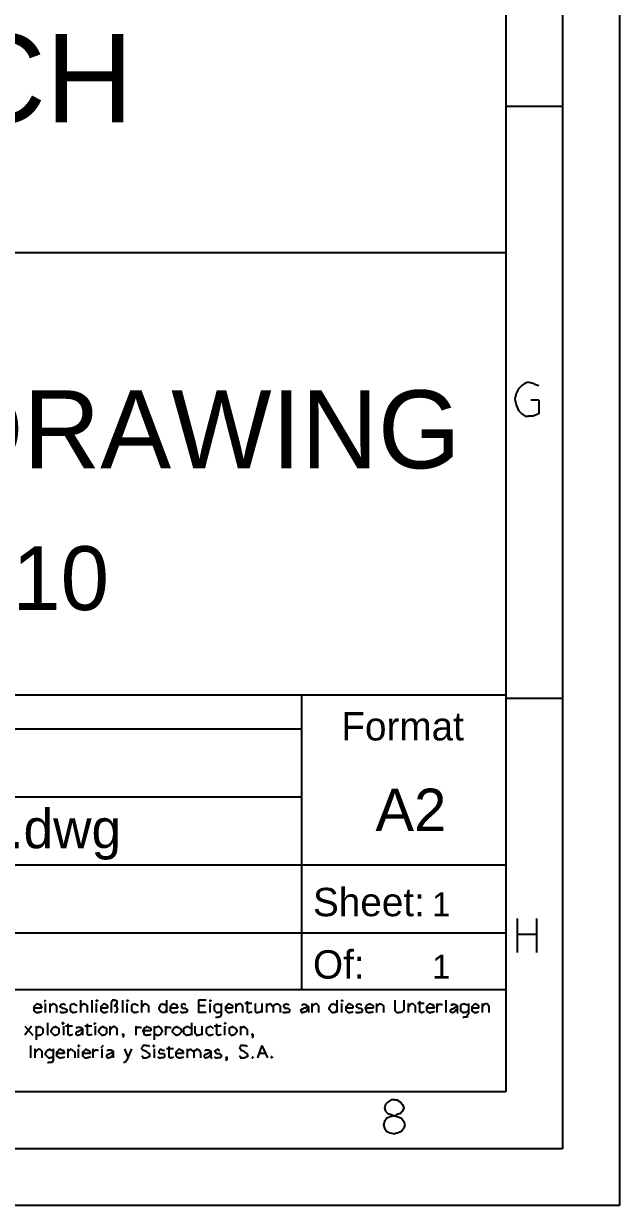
# Model space of a CAD drawing. Extents: x 0 to 594, y 0 to 420.
# Drawn here: x 541.5 to 594, y 0 to 104.2 of the extents above; entities that cross this region are included whole.
import ezdxf

# ---------------------------------------------------------------- set-up
doc = ezdxf.new("R2010")
doc.units = 0
doc.styles.add('HTX1', font='O8116901', dxfattribs={"width": 1.02})

msp = doc.modelspace()

# ---------------------------------------------------------------- linework, layer by layer
at = {"layer": 'GT_1', "flags": 128}
for points in [[(594, 420), (594, 0)], [(594, 420), (594, 0)], [(589, 414.9), (589, 5)], [(584, 409.9), (584, 10)], [(589, 96.9), (584, 96.9)], [(584, 84), (409, 84)], [(586, 72.6), (585.7, 72.5), (585.4, 72.3), (585.1, 72), (584.9, 71.6), (584.8, 71.1), (584.9, 70.6), (585.1, 70.1), (585.4, 69.8), (585.7, 69.6), (586, 69.6)], [(586, 72.6), (586.4, 72.5)], [(586.4, 72.5), (586.6, 72.4)], [(586.6, 72.4), (586.9, 72.3)], [(586.9, 71), (586.2, 71)], [(586.9, 71), (586.9, 69.8)], [(586.4, 69.6), (586, 69.6)], [(586.6, 69.7), (586.4, 69.6)], [(586.9, 69.8), (586.6, 69.7)], [(584, 45), (409, 45)], [(566, 45), (566, 19)], [(589, 44.7), (584, 44.7)], [(566, 42), (456, 42)], [(566, 36), (456, 36)], [(584, 30), (456, 30)], [(585, 25.3), (585, 22.3)], [(586.7, 25.3), (586.7, 22.3)], [(584, 24), (456, 24)], [(586.7, 23.9), (585, 23.9)], [(584, 19), (409, 19)], [(542.7, 17.8), (542.6, 17.7), (542.5, 17.6), (542.4, 17.5), (542.4, 17.4), (542.4, 17.2), (542.5, 17.1), (542.6, 17), (542.8, 17)], [(542.7, 17.8), (542.9, 17.7)], [(543.4, 18.1), (543.3, 18)], [(543.3, 18), (543.4, 18)], [(543.4, 18.1), (543.4, 18)], [(543.4, 18.1), (543.4, 18.1)], [(543.4, 18.1), (543.4, 18.1)], [(543.4, 18.1), (543.4, 18.1)], [(543.4, 18), (543.4, 18)], [(543.4, 18), (543.4, 18)], [(543.4, 18), (543.4, 18)], [(543.4, 18), (543.4, 18)], [(543.4, 18), (543.4, 18)], [(543.4, 17.8), (543.4, 17)], [(543.8, 17.8), (543.8, 17)], [(544.1, 17.8), (544, 17.7)], [(544.1, 17.8), (544.3, 17.7), (544.4, 17.6), (544.4, 17.5), (544.4, 17)], [(545, 17.8), (544.9, 17.7)], [(545, 17.8), (545.1, 17.7), (545.2, 17.7)], [(545.9, 17.8), (545.8, 17.7)], [(545.9, 17.8), (546, 17.7)], [(546.5, 18.1), (546.5, 17)], [(546.8, 17.8), (546.7, 17.7)], [(546.8, 17.8), (547, 17.7), (547.1, 17.6), (547.1, 17.5), (547.1, 17)], [(547.5, 18.1), (547.5, 17)], [(547.9, 18.1), (548, 18.1)], [(547.9, 18.1), (547.9, 18.1)], [(547.9, 18.1), (547.9, 18)], [(547.9, 18.1), (547.9, 18.1)], [(548, 18), (547.9, 18)], [(547.9, 18), (547.9, 18)], [(547.9, 18), (547.9, 18)], [(547.9, 18), (547.9, 18)], [(547.9, 18), (547.9, 18)], [(547.9, 17.8), (547.9, 17)], [(548, 18.1), (548, 18)], [(548, 18), (548, 18)], [(548.6, 17.8), (548.5, 17.7), (548.4, 17.6), (548.3, 17.5), (548.3, 17.4), (548.3, 17.2), (548.4, 17.1), (548.5, 17), (548.7, 17)], [(548.6, 17.8), (548.7, 17.7)], [(549.3, 18), (549.2, 17.9)], [(549.2, 17.9), (549.2, 17)], [(549.3, 18.1), (549.3, 18)], [(549.4, 18.1), (549.3, 18.1)], [(549.5, 18.1), (549.4, 18.1)], [(549.5, 18.1), (549.6, 18.1), (549.6, 18.1), (549.7, 18), (549.7, 17.9), (549.7, 17.7), (549.6, 17.7), (549.6, 17.6), (549.5, 17.6), (549.6, 17.6), (549.7, 17.5), (549.7, 17.4), (549.8, 17.3), (549.7, 17.2), (549.7, 17.1), (549.6, 17), (549.5, 17)], [(550.2, 18.1), (550.2, 17)], [(550.6, 18.1), (550.7, 18.1)], [(550.6, 18.1), (550.6, 18.1)], [(550.6, 18.1), (550.6, 18)], [(550.6, 18.1), (550.6, 18.1)], [(550.7, 18), (550.6, 18)], [(550.6, 18), (550.6, 18)], [(550.6, 18), (550.6, 18)], [(550.6, 18), (550.6, 18)], [(550.6, 18), (550.6, 18)], [(550.6, 17.8), (550.6, 17)], [(550.7, 18.1), (550.7, 18)], [(550.7, 18), (550.7, 18)], [(551.3, 17.8), (551.2, 17.7)], [(551.3, 17.8), (551.4, 17.7)], [(551.9, 18.1), (551.9, 17)], [(552.2, 17.8), (552.1, 17.7)], [(552.2, 17.8), (552.4, 17.7), (552.5, 17.6), (552.5, 17.5), (552.5, 17)], [(553.7, 17.8), (553.7, 17.7), (553.6, 17.7), (553.5, 17.6), (553.4, 17.4), (553.4, 17.3), (553.5, 17.2), (553.6, 17.1), (553.7, 17), (553.7, 17)], [(553.7, 17.8), (553.9, 17.7)], [(554.1, 18.1), (554.1, 17)], [(554.7, 17.8), (554.6, 17.7), (554.5, 17.6), (554.4, 17.5), (554.4, 17.4), (554.4, 17.2), (554.5, 17.1), (554.6, 17), (554.8, 17)], [(554.7, 17.8), (554.9, 17.7)], [(555.6, 17.8), (555.5, 17.7)], [(555.6, 17.8), (555.7, 17.7), (555.8, 17.7)], [(557.6, 18.1), (556.9, 18.1)], [(556.9, 18.1), (556.9, 17)], [(557.9, 18.1), (558, 18.1)], [(557.9, 18.1), (557.9, 18.1)], [(557.9, 18.1), (557.9, 18)], [(557.9, 18.1), (557.9, 18.1)], [(558, 18), (557.9, 18)], [(557.9, 18), (557.9, 18)], [(557.9, 18), (557.9, 18)], [(557.9, 18), (557.9, 18)], [(558, 18), (557.9, 18)], [(557.9, 17.8), (557.9, 17)], [(558, 18.1), (558, 18)], [(558, 18), (558, 18)], [(558.6, 17.8), (558.5, 17.7), (558.4, 17.7), (558.3, 17.6), (558.3, 17.4), (558.3, 17.3), (558.3, 17.2), (558.4, 17.1), (558.5, 17), (558.6, 17)], [(558.6, 17.8), (558.7, 17.7)], [(558.9, 17.8), (558.9, 16.9)], [(559.6, 17.8), (559.5, 17.7), (559.4, 17.6), (559.3, 17.5), (559.3, 17.4), (559.3, 17.2), (559.4, 17.1), (559.5, 17), (559.7, 17)], [(559.6, 17.8), (559.7, 17.7)], [(560.2, 17.8), (560.2, 17)], [(560.6, 17.8), (560.4, 17.7)], [(560.6, 17.8), (560.7, 17.7), (560.8, 17.6), (560.8, 17.5), (560.8, 17)], [(561.6, 17.8), (561, 17.8)], [(561.2, 18), (561.2, 17.2), (561.2, 17.1), (561.3, 17), (561.4, 17)], [(561.9, 17.8), (561.9, 17.2)], [(562.5, 17.8), (562.5, 17)], [(562.9, 17.8), (562.9, 17)], [(563.2, 17.8), (563.1, 17.7)], [(563.2, 17.8), (563.3, 17.7), (563.4, 17.6), (563.5, 17.5), (563.5, 17)], [(563.8, 17.8), (563.7, 17.7)], [(563.8, 17.8), (564, 17.7), (564.1, 17.6), (564.1, 17.5), (564.1, 17)], [(564.6, 17.8), (564.6, 17.7)], [(564.6, 17.8), (564.8, 17.7), (564.9, 17.7)], [(566.9, 17.8), (566.9, 17)], [(567.3, 17.8), (567.1, 17.7)], [(567.3, 17.8), (567.4, 17.7), (567.5, 17.6), (567.5, 17.5), (567.5, 17)], [(568.8, 17.8), (568.7, 17.7), (568.6, 17.7), (568.5, 17.6), (568.4, 17.4), (568.4, 17.3), (568.5, 17.2), (568.6, 17.1), (568.7, 17), (568.8, 17)], [(568.8, 17.8), (568.9, 17.7)], [(569.1, 18.1), (569.1, 17)], [(569.5, 18.1), (569.6, 18.1)], [(569.5, 18.1), (569.5, 18.1)], [(569.5, 18.1), (569.5, 18)], [(569.5, 18.1), (569.5, 18.1)], [(569.6, 18), (569.5, 18)], [(569.5, 18), (569.5, 18)], [(569.5, 18), (569.5, 18)], [(569.5, 18), (569.5, 18)], [(569.6, 18), (569.5, 18)], [(569.5, 17.8), (569.5, 17)], [(569.6, 18.1), (569.6, 18)], [(569.6, 18), (569.6, 18)], [(570.2, 17.8), (570.1, 17.7), (570, 17.6), (569.9, 17.5), (569.9, 17.4), (569.9, 17.2), (570, 17.1), (570.1, 17), (570.3, 17)], [(570.2, 17.8), (570.3, 17.7)], [(571.1, 17.8), (571, 17.7)], [(571.1, 17.8), (571.2, 17.7), (571.3, 17.7)], [(572, 17.8), (571.9, 17.7), (571.7, 17.6), (571.7, 17.5), (571.6, 17.4), (571.7, 17.2), (571.7, 17.1), (571.9, 17), (572, 17)], [(572, 17.8), (572.1, 17.7)], [(572.6, 17.8), (572.6, 17)], [(572.9, 17.8), (572.8, 17.7)], [(572.9, 17.8), (573.1, 17.7), (573.2, 17.6), (573.2, 17.5), (573.2, 17)], [(574.2, 18.1), (574.2, 17.3), (574.2, 17.2), (574.3, 17.1), (574.4, 17), (574.6, 17)], [(575, 18.1), (575, 17.3)], [(575.4, 17.8), (575.4, 17)], [(575.8, 17.8), (575.6, 17.7)], [(575.8, 17.8), (575.9, 17.7), (576, 17.6), (576, 17.5), (576, 17)], [(576.8, 17.8), (576.2, 17.8)], [(576.4, 18), (576.4, 17.2), (576.4, 17.1), (576.5, 17), (576.6, 17)], [(577.3, 17.8), (577.2, 17.7), (577.1, 17.6), (577, 17.5), (577, 17.4), (577, 17.2), (577.1, 17.1), (577.2, 17), (577.4, 17)], [(577.3, 17.8), (577.5, 17.7)], [(577.9, 17.8), (577.9, 17)], [(578.7, 18.1), (578.7, 17)], [(580.3, 17.8), (580.2, 17.7), (580.1, 17.7), (580, 17.6), (580, 17.4), (580, 17.3), (580, 17.2), (580.1, 17.1), (580.2, 17), (580.3, 17)], [(580.3, 17.8), (580.5, 17.7)], [(580.7, 17.8), (580.7, 16.9)], [(581.3, 17.8), (581.2, 17.7), (581.1, 17.6), (581, 17.5), (581, 17.4), (581, 17.2), (581.1, 17.1), (581.2, 17), (581.4, 17)], [(581.3, 17.8), (581.4, 17.7)], [(581.9, 17.8), (581.9, 17)], [(582.3, 17.8), (582.1, 17.7)], [(582.3, 17.8), (582.4, 17.7), (582.5, 17.6), (582.5, 17.5), (582.5, 17)], [(543.1, 17.4), (542.4, 17.4)], [(542.9, 17), (542.8, 17)], [(542.9, 17.7), (543, 17.7)], [(543.1, 17.1), (542.9, 17)], [(543, 17.7), (543, 17.6)], [(543, 17.6), (543.1, 17.4)], [(543.9, 17.6), (543.8, 17.5)], [(544, 17.7), (543.9, 17.6)], [(544.8, 17.7), (544.7, 17.6)], [(544.7, 17.6), (544.7, 17.5)], [(544.7, 17.6), (544.7, 17.6)], [(544.7, 17.5), (544.8, 17.5)], [(544.7, 17.1), (544.8, 17), (544.9, 17), (545, 17)], [(544.9, 17.7), (544.8, 17.7)], [(544.8, 17.5), (544.9, 17.4)], [(544.9, 17.4), (545, 17.4)], [(545, 17.4), (545.1, 17.4)], [(545.1, 17), (545, 17)], [(545.1, 17.4), (545.2, 17.3)], [(545.2, 17), (545.1, 17)], [(545.2, 17.3), (545.3, 17.3)], [(545.3, 17.1), (545.2, 17)], [(545.3, 17.3), (545.3, 17.2)], [(545.3, 17.2), (545.3, 17.1)], [(545.7, 17.7), (545.6, 17.6)], [(545.6, 17.6), (545.6, 17.4)], [(545.6, 17.4), (545.6, 17.3)], [(545.6, 17.3), (545.6, 17.2)], [(545.6, 17.2), (545.7, 17.1)], [(545.8, 17.7), (545.7, 17.7)], [(545.7, 17.1), (545.8, 17)], [(545.8, 17), (545.9, 17)], [(546, 17), (545.9, 17)], [(546, 17.7), (546.1, 17.7)], [(546.1, 17), (546, 17)], [(546.1, 17.7), (546.2, 17.6)], [(546.2, 17.1), (546.1, 17)], [(546.6, 17.6), (546.5, 17.5)], [(546.7, 17.7), (546.6, 17.6)], [(548.9, 17.4), (548.3, 17.4)], [(548.7, 17.7), (548.8, 17.7)], [(548.8, 17), (548.7, 17)], [(548.8, 17.7), (548.9, 17.6)], [(548.9, 17.1), (548.8, 17)], [(548.9, 17.6), (548.9, 17.4)], [(551.1, 17.7), (551, 17.6)], [(551, 17.6), (551, 17.4)], [(551, 17.4), (551, 17.3)], [(551, 17.3), (551, 17.2)], [(551, 17.2), (551.1, 17.1)], [(551.2, 17.7), (551.1, 17.7)], [(551.1, 17.1), (551.2, 17)], [(551.2, 17), (551.3, 17)], [(551.4, 17), (551.3, 17)], [(551.4, 17.7), (551.5, 17.7)], [(551.5, 17), (551.4, 17)], [(551.5, 17.7), (551.6, 17.6)], [(551.6, 17.1), (551.5, 17)], [(552, 17.6), (551.9, 17.5)], [(552.1, 17.7), (552, 17.6)], [(553.9, 17), (553.7, 17)], [(553.9, 17.7), (554, 17.7)], [(554, 17), (553.9, 17)], [(554, 17.7), (554.1, 17.6)], [(554, 17.7), (554, 17.7)], [(554.1, 17.2), (554, 17.1)], [(554, 17.1), (554, 17)], [(555.1, 17.4), (554.4, 17.4)], [(555, 17), (554.8, 17)], [(554.9, 17.7), (555, 17.7)], [(555, 17.7), (555, 17.6)], [(555, 17.6), (555.1, 17.4)], [(555.1, 17.1), (555, 17)], [(555.3, 17.1), (555.4, 17), (555.5, 17), (555.6, 17)], [(555.4, 17.7), (555.4, 17.6)], [(555.5, 17.7), (555.4, 17.7)], [(555.4, 17.6), (555.4, 17.5)], [(555.4, 17.6), (555.4, 17.6)], [(555.4, 17.5), (555.5, 17.4)], [(555.4, 17.5), (555.4, 17.5)], [(555.5, 17.4), (555.6, 17.4)], [(555.6, 17.4), (555.8, 17.4)], [(555.7, 17), (555.6, 17)], [(555.8, 17), (555.7, 17)], [(555.8, 17.4), (555.8, 17.3)], [(555.8, 17.3), (555.9, 17.3)], [(555.9, 17.1), (555.8, 17)], [(555.9, 17.3), (555.9, 17.2)], [(555.9, 17.2), (555.9, 17.1)], [(557.5, 17.6), (556.9, 17.6)], [(557.6, 17), (556.9, 17)], [(558.7, 17), (558.6, 17)], [(558.7, 17.7), (558.8, 17.7)], [(558.8, 17), (558.7, 17)], [(558.8, 17.7), (558.9, 17.7)], [(558.9, 17.1), (558.8, 17)], [(558.9, 16.8), (558.8, 16.6)], [(558.9, 17.7), (558.9, 17.6)], [(558.9, 17.2), (558.9, 17.1)], [(558.9, 16.9), (558.9, 16.8)], [(559.9, 17.4), (559.3, 17.4)], [(559.7, 17.7), (559.8, 17.7)], [(559.8, 17), (559.7, 17)], [(559.8, 17.7), (559.9, 17.6)], [(559.9, 17.1), (559.8, 17)], [(559.9, 17.6), (559.9, 17.4)], [(560.3, 17.6), (560.2, 17.5)], [(560.4, 17.7), (560.3, 17.6)], [(561.5, 17), (561.4, 17)], [(561.6, 17.1), (561.5, 17)], [(561.9, 17.2), (561.9, 17.1)], [(561.9, 17.1), (562, 17)], [(562, 17), (562.1, 17)], [(562.3, 17), (562.1, 17)], [(562.4, 17.1), (562.3, 17)], [(562.5, 17.2), (562.4, 17.1)], [(563.1, 17.7), (562.9, 17.6)], [(562.9, 17.6), (562.9, 17.5)], [(563.7, 17.7), (563.5, 17.6)], [(563.5, 17.6), (563.5, 17.5)], [(564.3, 17.1), (564.4, 17), (564.5, 17), (564.6, 17)], [(564.5, 17.7), (564.4, 17.6)], [(564.4, 17.6), (564.4, 17.5)], [(564.4, 17.6), (564.4, 17.6)], [(564.4, 17.5), (564.5, 17.5)], [(564.6, 17.7), (564.5, 17.7)], [(564.5, 17.5), (564.5, 17.4)], [(564.5, 17.4), (564.7, 17.4)], [(564.8, 17), (564.6, 17)], [(564.7, 17.4), (564.8, 17.4)], [(564.8, 17.4), (564.9, 17.3)], [(564.9, 17), (564.8, 17)], [(564.9, 17.3), (565, 17.2)], [(564.9, 17.3), (564.9, 17.3)], [(565, 17.2), (564.9, 17.1)], [(564.9, 17.1), (564.9, 17)], [(566.4, 17.4), (566.2, 17.4), (566.1, 17.3), (566, 17.3), (566, 17.2), (565.9, 17.2), (566, 17.1), (566, 17), (566.1, 17)], [(566.1, 17.7), (566, 17.6)], [(566.2, 17.7), (566.1, 17.7)], [(566.2, 17), (566.1, 17)], [(566.3, 17.7), (566.2, 17.7)], [(566.4, 17.1), (566.2, 17)], [(566.3, 17.7), (566.4, 17.7)], [(566.4, 17.7), (566.5, 17.6)], [(566.5, 17.5), (566.4, 17.5)], [(566.4, 17.5), (566.4, 17.4)], [(566.5, 17.2), (566.4, 17.1)], [(566.5, 17.6), (566.6, 17.5)], [(566.6, 17.5), (566.5, 17.5)], [(566.6, 17.4), (566.5, 17.3)], [(566.5, 17.3), (566.5, 17.2)], [(566.6, 17.5), (566.6, 17.1)], [(566.6, 17.1), (566.6, 17)], [(566.6, 17), (566.6, 17)], [(567, 17.6), (566.9, 17.5)], [(567.1, 17.7), (567, 17.6)], [(568.9, 17), (568.8, 17)], [(568.9, 17.7), (569, 17.7)], [(569, 17), (568.9, 17)], [(569, 17.7), (569.1, 17.6)], [(569, 17.7), (569, 17.7)], [(569.1, 17.2), (569, 17.1)], [(569, 17.1), (569, 17)], [(570.5, 17.4), (569.9, 17.4)], [(570.3, 17.7), (570.4, 17.7)], [(570.4, 17), (570.3, 17)], [(570.4, 17.7), (570.5, 17.6)], [(570.5, 17.1), (570.4, 17)], [(570.5, 17.6), (570.5, 17.4)], [(570.9, 17.7), (570.8, 17.6)], [(570.8, 17.6), (570.8, 17.5)], [(570.8, 17.6), (570.8, 17.6)], [(570.8, 17.5), (570.9, 17.5)], [(570.8, 17.1), (570.8, 17), (571, 17), (571.1, 17)], [(571, 17.7), (570.9, 17.7)], [(570.9, 17.5), (571, 17.4)], [(571, 17.4), (571.1, 17.4)], [(571.1, 17.4), (571.2, 17.4)], [(571.2, 17), (571.1, 17)], [(571.2, 17.4), (571.3, 17.3)], [(571.3, 17), (571.2, 17)], [(571.3, 17.3), (571.4, 17.2)], [(571.3, 17.3), (571.3, 17.3)], [(571.4, 17.2), (571.3, 17.1)], [(571.3, 17.1), (571.3, 17)], [(572.3, 17.4), (571.7, 17.4)], [(572.2, 17), (572, 17)], [(572.1, 17.7), (572.2, 17.7)], [(572.2, 17.7), (572.3, 17.6)], [(572.3, 17.1), (572.2, 17)], [(572.3, 17.6), (572.3, 17.4)], [(572.7, 17.6), (572.6, 17.5)], [(572.8, 17.7), (572.7, 17.6)], [(574.7, 17), (574.6, 17)], [(574.8, 17), (574.7, 17)], [(574.9, 17.1), (574.8, 17)], [(575, 17.2), (574.9, 17.1)], [(575, 17.3), (575, 17.2)], [(575.5, 17.6), (575.4, 17.5)], [(575.6, 17.7), (575.5, 17.6)], [(576.7, 17), (576.6, 17)], [(576.8, 17.1), (576.7, 17)], [(577.7, 17.4), (577, 17.4)], [(577.5, 17), (577.4, 17)], [(577.5, 17.7), (577.6, 17.7)], [(577.7, 17.1), (577.5, 17)], [(577.6, 17.7), (577.6, 17.6)], [(577.6, 17.6), (577.7, 17.4)], [(578.1, 17.7), (577.9, 17.5)], [(578.2, 17.7), (578.1, 17.7)], [(578.3, 17.7), (578.2, 17.7)], [(578.3, 17.7), (578.4, 17.7)], [(579.5, 17.4), (579.4, 17.4), (579.3, 17.3), (579.2, 17.3), (579.1, 17.2), (579.1, 17.2), (579.1, 17.1), (579.2, 17), (579.3, 17)], [(579.2, 17.7), (579.2, 17.6)], [(579.4, 17.7), (579.2, 17.7)], [(579.4, 17), (579.3, 17)], [(579.5, 17.7), (579.4, 17.7)], [(579.5, 17.1), (579.4, 17)], [(579.5, 17.7), (579.6, 17.7)], [(579.6, 17.5), (579.5, 17.4)], [(579.6, 17.2), (579.5, 17.1)], [(579.6, 17.7), (579.7, 17.6)], [(579.7, 17.5), (579.6, 17.5)], [(579.7, 17.3), (579.6, 17.2)], [(579.7, 17.6), (579.7, 17.5)], [(579.7, 17.5), (579.7, 17.1)], [(579.7, 17.5), (579.7, 17.5)], [(579.7, 17.4), (579.7, 17.3)], [(579.7, 17.1), (579.7, 17)], [(579.7, 17), (579.8, 17)], [(580.5, 17), (580.3, 17)], [(580.5, 17.7), (580.6, 17.7)], [(580.5, 17.7), (580.5, 17.7)], [(580.6, 17.1), (580.5, 17)], [(580.5, 17), (580.5, 17)], [(580.6, 17.7), (580.7, 17.6)], [(580.7, 17.2), (580.6, 17.1)], [(580.7, 16.9), (580.6, 16.8)], [(580.6, 16.8), (580.6, 16.6)], [(581.6, 17.4), (581, 17.4)], [(581.4, 17.7), (581.5, 17.7)], [(581.5, 17), (581.4, 17)], [(581.5, 17.7), (581.6, 17.6)], [(581.6, 17.1), (581.5, 17)], [(581.6, 17.6), (581.6, 17.4)], [(582, 17.6), (581.9, 17.5)], [(582.1, 17.7), (582, 17.6)], [(542.2, 15.8), (541.6, 15)], [(541.6, 15.8), (542.3, 15)], [(542.6, 15.8), (542.6, 14.6)], [(542.9, 15.8), (542.8, 15.7), (542.7, 15.7), (542.6, 15.7), (542.6, 15.6)], [(542.9, 15.8), (543, 15.7)], [(543, 15.7), (543.1, 15.7)], [(543.1, 15.7), (543.2, 15.6)], [(543.6, 16.1), (543.6, 15)], [(544.3, 15.8), (544.2, 15.7), (544.1, 15.7), (544, 15.6), (543.9, 15.4), (543.9, 15.3), (544, 15.2), (544.1, 15.1), (544.2, 15), (544.3, 15)], [(544.3, 15.8), (544.4, 15.7)], [(544.4, 15.7), (544.5, 15.7)], [(544.5, 15.7), (544.6, 15.6)], [(545, 16.1), (544.9, 16.1)], [(544.9, 16.1), (544.9, 16)], [(544.9, 16), (544.9, 16)], [(544.9, 16), (545, 16)], [(545, 16), (544.9, 16)], [(545, 16), (544.9, 16)], [(545, 16.1), (545, 16)], [(545, 16.1), (545, 16.1)], [(545, 16.1), (545, 16.1)], [(545, 16), (545, 16)], [(545, 16), (545, 16)], [(545, 15.8), (545, 15)], [(545.8, 15.8), (545.2, 15.8)], [(545.4, 16), (545.4, 15.2), (545.4, 15.1), (545.5, 15), (545.6, 15)], [(546.2, 15.7), (546.1, 15.6)], [(546.3, 15.7), (546.2, 15.7)], [(546.5, 15.7), (546.3, 15.7)], [(546.5, 15.7), (546.6, 15.7)], [(546.6, 15.7), (546.7, 15.6)], [(547.5, 15.8), (546.9, 15.8)], [(547.1, 16), (547.1, 15.2), (547.1, 15.1), (547.2, 15), (547.2, 15)], [(547.8, 16.1), (547.7, 16)], [(547.7, 16), (547.8, 16)], [(547.8, 16.1), (547.8, 16)], [(547.8, 16.1), (547.8, 16.1)], [(547.8, 16.1), (547.8, 16.1)], [(547.8, 16.1), (547.8, 16.1)], [(547.8, 16), (547.8, 16)], [(547.8, 16), (547.8, 16)], [(547.8, 16), (547.8, 16)], [(547.8, 16), (547.8, 16)], [(547.8, 16), (547.8, 16)], [(547.8, 15.8), (547.8, 15)], [(548.5, 15.8), (548.4, 15.7), (548.3, 15.7), (548.2, 15.6), (548.1, 15.4), (548.1, 15.3), (548.2, 15.2), (548.3, 15.1), (548.4, 15), (548.5, 15)], [(548.5, 15.8), (548.6, 15.7)], [(548.6, 15.7), (548.7, 15.7)], [(548.7, 15.7), (548.8, 15.6)], [(549.1, 15.8), (549.1, 15)], [(549.3, 15.7), (549.2, 15.6)], [(549.5, 15.8), (549.3, 15.7)], [(549.5, 15.8), (549.6, 15.7), (549.7, 15.6), (549.7, 15.5), (549.7, 15)], [(551.4, 15.8), (551.4, 15)], [(551.5, 15.7), (551.4, 15.5)], [(551.6, 15.7), (551.5, 15.7)], [(551.8, 15.7), (551.6, 15.7)], [(551.8, 15.7), (551.9, 15.7)], [(552.4, 15.8), (552.3, 15.7), (552.1, 15.6), (552.1, 15.5), (552, 15.4), (552.1, 15.2), (552.1, 15.1), (552.3, 15), (552.4, 15)], [(552.4, 15.8), (552.5, 15.7)], [(552.5, 15.7), (552.6, 15.7)], [(552.6, 15.7), (552.7, 15.6)], [(553, 15.8), (553, 14.6)], [(553.4, 15.8), (553.2, 15.7), (553.2, 15.7), (553.1, 15.7), (553, 15.6)], [(553.4, 15.8), (553.5, 15.7)], [(553.5, 15.7), (553.6, 15.7)], [(553.6, 15.7), (553.6, 15.6)], [(554, 15.8), (554, 15)], [(554.1, 15.7), (554, 15.5)], [(554.2, 15.7), (554.1, 15.7)], [(554.4, 15.7), (554.2, 15.7)], [(554.4, 15.7), (554.5, 15.7)], [(555, 15.8), (554.9, 15.7), (554.8, 15.7), (554.7, 15.6), (554.6, 15.4), (554.6, 15.3), (554.7, 15.2), (554.8, 15.1), (554.9, 15), (555, 15)], [(555, 15.8), (555.1, 15.7)], [(555.1, 15.7), (555.2, 15.7)], [(555.2, 15.7), (555.3, 15.6)], [(555.9, 15.8), (555.8, 15.7), (555.7, 15.7), (555.6, 15.6), (555.6, 15.4), (555.6, 15.3), (555.6, 15.2), (555.7, 15.1), (555.8, 15), (555.9, 15)], [(555.9, 15.8), (556.1, 15.7)], [(556.1, 15.7), (556.2, 15.7)], [(556.1, 15.7), (556.1, 15.7)], [(556.2, 15.7), (556.3, 15.6)], [(556.3, 16.1), (556.3, 15)], [(556.6, 15.8), (556.6, 15.2)], [(557.2, 15.8), (557.2, 15)], [(557.7, 15.7), (557.6, 15.6)], [(557.8, 15.7), (557.7, 15.7)], [(558, 15.8), (557.8, 15.7)], [(558, 15.8), (558.1, 15.7)], [(558.1, 15.7), (558.2, 15.6)], [(558.1, 15.7), (558.1, 15.7)], [(558.9, 15.8), (558.3, 15.8)], [(558.4, 16.6), (558.6, 16.6)], [(558.5, 16), (558.5, 15.2), (558.5, 15.1), (558.6, 15), (558.7, 15)], [(558.7, 16.6), (558.6, 16.6)], [(558.8, 16.6), (558.7, 16.6)], [(559.2, 16.1), (559.3, 16.1)], [(559.2, 16.1), (559.2, 16.1)], [(559.2, 16.1), (559.2, 16)], [(559.2, 16.1), (559.2, 16.1)], [(559.3, 16), (559.2, 16)], [(559.2, 16), (559.2, 16)], [(559.2, 16), (559.2, 16)], [(559.2, 16), (559.2, 16)], [(559.2, 16), (559.2, 16)], [(559.2, 15.8), (559.2, 15)], [(559.3, 16.1), (559.3, 16)], [(559.3, 16), (559.3, 16)], [(559.9, 15.8), (559.8, 15.7), (559.7, 15.7), (559.6, 15.6), (559.6, 15.4), (559.6, 15.3), (559.6, 15.2), (559.7, 15.1), (559.8, 15), (559.9, 15)], [(559.9, 15.8), (560, 15.7)], [(560, 15.7), (560.1, 15.7)], [(560.1, 15.7), (560.2, 15.6)], [(560.6, 15.8), (560.6, 15)], [(560.8, 15.7), (560.6, 15.6)], [(560.9, 15.8), (560.8, 15.7)], [(560.9, 15.8), (561, 15.7), (561.1, 15.6), (561.2, 15.5), (561.2, 15)], [(580.2, 16.6), (580.3, 16.6)], [(580.4, 16.6), (580.3, 16.6)], [(580.6, 16.6), (580.4, 16.6)], [(542.6, 15.2), (542.6, 15.1), (542.7, 15), (542.8, 15), (542.9, 15)], [(543, 15), (542.9, 15)], [(543.1, 15.1), (543, 15)], [(543.2, 15.2), (543.1, 15.1)], [(543.2, 15.6), (543.2, 15.4)], [(543.2, 15.4), (543.2, 15.3)], [(543.2, 15.3), (543.2, 15.2)], [(544.4, 15), (544.3, 15)], [(544.5, 15.1), (544.4, 15)], [(544.6, 15.2), (544.5, 15.1)], [(544.6, 15.6), (544.6, 15.4)], [(544.6, 15.4), (544.6, 15.3)], [(544.6, 15.3), (544.6, 15.2)], [(545.7, 15), (545.6, 15)], [(545.8, 15.1), (545.7, 15)], [(546.5, 15.4), (546.4, 15.4), (546.3, 15.3), (546.2, 15.3), (546.1, 15.2), (546.1, 15.2), (546.1, 15.1), (546.2, 15), (546.3, 15)], [(546.4, 15), (546.3, 15)], [(546.5, 15.1), (546.4, 15)], [(546.6, 15.5), (546.5, 15.4)], [(546.6, 15.2), (546.5, 15.1)], [(546.7, 15.5), (546.6, 15.5)], [(546.6, 15.5), (546.6, 15.5)], [(546.7, 15.3), (546.6, 15.2)], [(546.7, 15.6), (546.7, 15.5)], [(546.7, 15.5), (546.7, 15.1)], [(546.7, 15.4), (546.7, 15.3)], [(546.7, 15.1), (546.7, 15)], [(546.7, 15), (546.7, 15)], [(547.4, 15), (547.2, 15)], [(547.5, 15.1), (547.4, 15)], [(548.6, 15), (548.5, 15)], [(548.7, 15.1), (548.6, 15)], [(548.8, 15.2), (548.7, 15.1)], [(548.8, 15.6), (548.8, 15.4)], [(548.8, 15.4), (548.8, 15.3)], [(548.8, 15.3), (548.8, 15.2)], [(549.2, 15.6), (549.1, 15.5)], [(550.2, 15.1), (550.3, 15.1)], [(550.2, 15.1), (550.2, 15.1)], [(550.2, 15.1), (550.2, 15)], [(550.3, 15.1), (550.2, 15.1)], [(550.2, 15), (550.2, 15)], [(550.2, 15), (550.2, 15)], [(550.3, 15), (550.2, 15)], [(550.3, 15), (550.2, 15)], [(550.3, 15), (550.2, 15)], [(550.3, 14.9), (550.2, 14.8)], [(550.2, 14.8), (550.2, 14.8)], [(550.3, 15.1), (550.3, 15)], [(550.3, 15), (550.3, 15)], [(550.3, 15), (550.3, 14.9)], [(552.7, 15.4), (552.1, 15.4)], [(552.6, 15), (552.4, 15)], [(552.7, 15.1), (552.6, 15)], [(552.7, 15.6), (552.7, 15.4)], [(553, 15.2), (553.1, 15.1), (553.2, 15), (553.2, 15), (553.4, 15)], [(553.5, 15), (553.4, 15)], [(553.6, 15.1), (553.5, 15)], [(553.6, 15.6), (553.7, 15.4)], [(553.7, 15.3), (553.6, 15.2)], [(553.6, 15.2), (553.6, 15.1)], [(553.7, 15.4), (553.7, 15.3)], [(555.1, 15), (555, 15)], [(555.2, 15.1), (555.1, 15)], [(555.3, 15.2), (555.2, 15.1)], [(555.3, 15.6), (555.4, 15.4)], [(555.4, 15.3), (555.3, 15.2)], [(555.4, 15.4), (555.4, 15.3)], [(556.1, 15), (555.9, 15)], [(556.2, 15.1), (556.1, 15)], [(556.1, 15), (556.1, 15)], [(556.3, 15.2), (556.2, 15.1)], [(556.6, 15.2), (556.7, 15.1)], [(556.7, 15.1), (556.7, 15)], [(556.7, 15), (556.9, 15)], [(557, 15), (556.9, 15)], [(557.2, 15.1), (557, 15)], [(557.2, 15.2), (557.2, 15.1)], [(557.6, 15.6), (557.6, 15.4)], [(557.6, 15.4), (557.6, 15.3)], [(557.6, 15.3), (557.6, 15.2)], [(557.6, 15.2), (557.7, 15.1)], [(557.7, 15.1), (557.8, 15)], [(557.8, 15), (558, 15)], [(558.1, 15), (558, 15)], [(558.2, 15.1), (558.1, 15)], [(558.1, 15), (558.1, 15)], [(558.8, 15), (558.7, 15)], [(558.9, 15.1), (558.8, 15)], [(560, 15), (559.9, 15)], [(560.1, 15.1), (560, 15)], [(560.2, 15.2), (560.1, 15.1)], [(560.2, 15.6), (560.3, 15.4)], [(560.3, 15.3), (560.2, 15.2)], [(560.3, 15.4), (560.3, 15.3)], [(560.6, 15.6), (560.6, 15.5)], [(561.7, 15.1), (561.6, 15.1)], [(561.6, 15.1), (561.6, 15)], [(561.7, 15.1), (561.6, 15.1)], [(561.6, 15), (561.6, 15)], [(561.6, 15), (561.7, 15)], [(561.7, 15), (561.6, 15)], [(561.7, 15), (561.6, 15)], [(561.7, 14.8), (561.6, 14.8)], [(561.7, 15.1), (561.7, 15)], [(561.7, 15.1), (561.7, 15.1)], [(561.7, 15), (561.7, 15)], [(561.7, 15), (561.7, 15)], [(561.7, 15), (561.7, 14.9)], [(561.7, 14.9), (561.7, 14.8)], [(542.1, 14.1), (542.1, 13)], [(542.5, 13.8), (542.5, 13)], [(542.6, 13.6), (542.5, 13.5)], [(542.7, 13.7), (542.6, 13.6)], [(542.9, 13.8), (542.7, 13.7)], [(542.9, 13.8), (543, 13.7), (543.1, 13.6), (543.1, 13.5), (543.1, 13)], [(543.8, 13.8), (543.7, 13.7), (543.6, 13.7), (543.5, 13.6), (543.4, 13.4), (543.4, 13.3), (543.5, 13.2), (543.6, 13.1), (543.7, 13), (543.8, 13)], [(543.8, 13.8), (543.9, 13.7)], [(543.9, 13.7), (544, 13.7)], [(544, 13.7), (544.1, 13.6)], [(544, 13.7), (544, 13.7)], [(544.1, 13.8), (544.1, 12.9)], [(544.7, 13.8), (544.6, 13.7), (544.5, 13.6), (544.4, 13.5), (544.4, 13.4), (544.4, 13.2), (544.5, 13.1), (544.7, 13), (544.8, 13)], [(544.7, 13.8), (544.9, 13.7)], [(544.9, 13.7), (545, 13.7)], [(545, 13.7), (545, 13.6)], [(545, 13.6), (545.1, 13.4)], [(545.4, 13.8), (545.4, 13)], [(545.6, 13.7), (545.4, 13.6)], [(545.4, 13.6), (545.4, 13.5)], [(545.7, 13.8), (545.6, 13.7)], [(545.7, 13.8), (545.8, 13.7), (545.9, 13.6), (546, 13.5), (546, 13)], [(546.3, 14.1), (546.4, 14.1)], [(546.3, 14.1), (546.3, 14.1)], [(546.3, 14.1), (546.3, 14)], [(546.4, 14.1), (546.3, 14.1)], [(546.4, 14), (546.3, 14)], [(546.3, 14), (546.3, 14)], [(546.3, 14), (546.3, 14)], [(546.4, 14), (546.3, 14)], [(546.4, 14), (546.3, 14)], [(546.3, 13.8), (546.3, 13)], [(546.4, 14.1), (546.4, 14)], [(546.4, 14), (546.4, 14)], [(547, 13.8), (546.9, 13.7), (546.8, 13.6), (546.7, 13.5), (546.7, 13.4), (546.7, 13.2), (546.8, 13.1), (546.9, 13), (547.1, 13)], [(547, 13.8), (547.1, 13.7)], [(547.1, 13.7), (547.2, 13.7)], [(547.2, 13.7), (547.3, 13.6)], [(547.3, 13.6), (547.4, 13.4)], [(547.6, 13.8), (547.6, 13)], [(547.8, 13.7), (547.6, 13.5)], [(547.9, 13.7), (547.8, 13.7)], [(548, 13.7), (547.9, 13.7)], [(548, 13.7), (548.1, 13.7)], [(548.5, 14.1), (548.3, 13.9)], [(548.4, 13.8), (548.4, 13)], [(548.9, 13.7), (548.9, 13.6)], [(549, 13.7), (548.9, 13.7)], [(549.2, 13.7), (549, 13.7)], [(549.2, 13.7), (549.3, 13.7)], [(549.3, 13.7), (549.4, 13.6)], [(549.4, 13.6), (549.4, 13.5)], [(550.4, 13.8), (550.7, 13)], [(551, 13.8), (550.6, 12.8)], [(552, 14), (551.9, 13.9)], [(551.9, 13.9), (551.9, 13.8)], [(551.9, 13.8), (552, 13.7)], [(552, 14.1), (552, 14)], [(552.2, 14.1), (552, 14.1)], [(552, 13.7), (552.1, 13.7)], [(552.1, 13.7), (552.3, 13.6)], [(552.3, 14.1), (552.2, 14.1)], [(552.3, 14.1), (552.4, 14.1), (552.5, 14.1), (552.6, 14)], [(552.3, 13.6), (552.4, 13.5)], [(553, 14.1), (552.9, 14.1)], [(552.9, 14.1), (552.9, 14)], [(552.9, 14), (552.9, 14)], [(552.9, 14), (553, 14)], [(553, 14), (552.9, 14)], [(553, 14.1), (553, 14)], [(553, 14.1), (553, 14.1)], [(553, 14.1), (553, 14.1)], [(553, 14), (553, 14)], [(553, 14), (553, 14)], [(553, 14), (553, 14)], [(553, 13.8), (553, 13)], [(553.5, 13.7), (553.4, 13.6)], [(553.4, 13.6), (553.4, 13.5)], [(553.4, 13.6), (553.4, 13.6)], [(553.6, 13.8), (553.5, 13.7)], [(553.5, 13.7), (553.5, 13.7)], [(553.6, 13.8), (553.7, 13.7), (553.9, 13.7)], [(554.7, 13.8), (554.1, 13.8)], [(554.3, 14), (554.3, 13.2), (554.3, 13.1), (554.4, 13), (554.5, 13)], [(555.2, 13.8), (555.1, 13.7), (555, 13.6), (554.9, 13.5), (554.9, 13.4), (554.9, 13.2), (555, 13.1), (555.2, 13), (555.3, 13)], [(555.2, 13.8), (555.4, 13.7)], [(555.4, 13.7), (555.5, 13.7)], [(555.5, 13.7), (555.5, 13.6)], [(555.5, 13.6), (555.6, 13.4)], [(555.9, 13.8), (555.9, 13)], [(556.1, 13.7), (555.9, 13.6)], [(555.9, 13.6), (555.9, 13.5)], [(556.2, 13.8), (556.1, 13.7)], [(556.2, 13.8), (556.3, 13.7), (556.4, 13.6), (556.5, 13.5), (556.5, 13)], [(556.7, 13.7), (556.5, 13.6)], [(556.5, 13.6), (556.5, 13.5)], [(556.8, 13.8), (556.7, 13.7)], [(556.8, 13.8), (557, 13.7), (557, 13.6), (557.1, 13.5), (557.1, 13)], [(557.5, 13.7), (557.5, 13.6)], [(557.7, 13.7), (557.5, 13.7)], [(557.8, 13.7), (557.7, 13.7)], [(557.8, 13.7), (557.9, 13.7)], [(557.9, 13.7), (558, 13.6)], [(558, 13.6), (558, 13.5)], [(558.3, 13.6), (558.4, 13.5)], [(558.4, 13.6), (558.3, 13.6)], [(558.4, 13.7), (558.4, 13.6)], [(558.5, 13.7), (558.4, 13.7)], [(558.6, 13.8), (558.5, 13.7)], [(558.6, 13.8), (558.7, 13.7), (558.8, 13.7)], [(560.6, 14), (560.5, 13.9)], [(560.5, 13.9), (560.6, 13.8)], [(560.6, 14.1), (560.6, 14)], [(560.8, 14.1), (560.6, 14.1)], [(560.6, 13.8), (560.6, 13.7)], [(560.6, 13.7), (560.7, 13.7)], [(560.7, 13.7), (560.9, 13.6)], [(560.9, 14.1), (560.8, 14.1)], [(560.9, 14.1), (561, 14.1), (561.1, 14.1), (561.2, 14)], [(560.9, 13.6), (561, 13.5)], [(562.5, 14.1), (562.1, 13)], [(562.5, 14.1), (563, 13)], [(543.6, 12.6), (543.7, 12.6)], [(543.9, 12.6), (543.7, 12.6)], [(543.9, 13), (543.8, 13)], [(544, 13), (543.9, 13)], [(544, 12.6), (543.9, 12.6)], [(544.1, 13.2), (544, 13.1)], [(544, 13.1), (544, 13)], [(544.1, 12.8), (544, 12.6)], [(544.1, 12.9), (544.1, 12.8)], [(545.1, 13.4), (544.4, 13.4)], [(545, 13), (544.8, 13)], [(545.1, 13.1), (545, 13)], [(547.4, 13.4), (546.7, 13.4)], [(547.2, 13), (547.1, 13)], [(547.4, 13.1), (547.2, 13)], [(549.2, 13.4), (549.1, 13.4), (549, 13.3), (548.9, 13.3), (548.8, 13.2), (548.8, 13.2), (548.8, 13.1), (548.9, 13), (549, 13)], [(549.1, 13), (549, 13)], [(549.2, 13.1), (549.1, 13)], [(549.3, 13.5), (549.2, 13.4)], [(549.3, 13.2), (549.2, 13.1)], [(549.4, 13.5), (549.3, 13.5)], [(549.3, 13.5), (549.3, 13.5)], [(549.4, 13.3), (549.3, 13.2)], [(549.4, 13.5), (549.4, 13.1)], [(549.4, 13.4), (549.4, 13.3)], [(549.4, 13.1), (549.4, 13)], [(549.4, 13), (549.4, 13)], [(550.4, 12.6), (550.3, 12.6)], [(550.5, 12.7), (550.4, 12.6)], [(550.6, 12.8), (550.5, 12.7)], [(550.5, 12.7), (550.5, 12.7)], [(551.9, 13.2), (552, 13.1), (552, 13), (552.1, 13), (552.3, 13)], [(552.4, 13), (552.3, 13)], [(552.4, 13.5), (552.6, 13.4)], [(552.5, 13.1), (552.4, 13)], [(552.6, 13.1), (552.5, 13.1)], [(552.6, 13.4), (552.6, 13.3)], [(552.6, 13.3), (552.6, 13.2)], [(552.6, 13.2), (552.6, 13.1)], [(553.3, 13.1), (553.4, 13), (553.5, 13), (553.6, 13)], [(553.4, 13.5), (553.5, 13.4)], [(553.4, 13.5), (553.4, 13.5)], [(553.5, 13.4), (553.6, 13.4)], [(553.6, 13.4), (553.8, 13.4)], [(553.7, 13), (553.6, 13)], [(553.8, 13), (553.7, 13)], [(553.8, 13.4), (553.9, 13.3)], [(553.9, 13.1), (553.8, 13)], [(553.9, 13.3), (553.9, 13.2)], [(553.9, 13.3), (553.9, 13.3)], [(553.9, 13.2), (553.9, 13.1)], [(554.6, 13), (554.5, 13)], [(554.7, 13.1), (554.6, 13)], [(555.6, 13.4), (554.9, 13.4)], [(555.5, 13), (555.3, 13)], [(555.6, 13.1), (555.5, 13)], [(557.8, 13.4), (557.7, 13.4), (557.6, 13.3), (557.5, 13.3), (557.4, 13.2), (557.4, 13.2), (557.4, 13.1), (557.5, 13), (557.6, 13)], [(557.7, 13), (557.6, 13)], [(557.8, 13.1), (557.7, 13)], [(557.9, 13.5), (557.8, 13.4)], [(557.9, 13.2), (557.8, 13.1)], [(558, 13.5), (557.9, 13.5)], [(557.9, 13.5), (557.9, 13.5)], [(558, 13.3), (557.9, 13.2)], [(558, 13.5), (558, 13.1)], [(558, 13.4), (558, 13.3)], [(558, 13.1), (558, 13)], [(558, 13), (558.1, 13)], [(558.3, 13.1), (558.4, 13), (558.5, 13), (558.6, 13)], [(558.4, 13.5), (558.5, 13.4)], [(558.4, 13.5), (558.4, 13.5)], [(558.5, 13.4), (558.6, 13.4)], [(558.6, 13.4), (558.8, 13.4)], [(558.7, 13), (558.6, 13)], [(558.8, 13), (558.7, 13)], [(558.8, 13.4), (558.8, 13.3)], [(558.8, 13.3), (558.9, 13.3)], [(558.9, 13.1), (558.8, 13)], [(558.9, 13.3), (558.9, 13.2)], [(558.9, 13.2), (558.9, 13.1)], [(559.4, 13.1), (559.3, 13)], [(559.3, 13), (559.4, 13)], [(559.4, 12.8), (559.3, 12.8)], [(559.4, 13.1), (559.4, 13)], [(559.4, 13.1), (559.4, 13.1)], [(559.4, 13.1), (559.4, 13.1)], [(559.4, 13.1), (559.4, 13.1)], [(559.4, 13), (559.4, 13)], [(559.4, 13), (559.4, 13)], [(559.4, 13), (559.4, 13)], [(559.4, 13), (559.4, 12.9)], [(559.4, 13), (559.4, 13)], [(559.4, 13), (559.4, 13)], [(559.4, 12.9), (559.4, 12.8)], [(560.5, 13.2), (560.6, 13.1), (560.6, 13), (560.7, 13), (560.9, 13)], [(561, 13), (560.9, 13)], [(561, 13.5), (561.2, 13.4)], [(561.1, 13.1), (561, 13)], [(561.2, 13.1), (561.1, 13.1)], [(561.2, 13.4), (561.2, 13.3)], [(561.2, 13.3), (561.3, 13.2)], [(561.3, 13.2), (561.2, 13.1)], [(561.7, 13.1), (561.6, 13)], [(561.6, 13), (561.7, 13)], [(561.7, 13.1), (561.7, 13)], [(561.7, 13.1), (561.7, 13.1)], [(561.7, 13.1), (561.7, 13.1)], [(561.7, 13.1), (561.7, 13.1)], [(561.7, 13), (561.7, 13)], [(561.7, 13), (561.7, 13)], [(561.7, 13), (561.7, 13)], [(561.7, 13), (561.7, 13)], [(561.7, 13), (561.7, 13)], [(562.8, 13.4), (562.2, 13.4)], [(563.3, 13.1), (563.4, 13.1)], [(563.3, 13.1), (563.3, 13.1)], [(563.3, 13.1), (563.3, 13)], [(563.4, 13.1), (563.3, 13.1)], [(563.4, 13), (563.3, 13)], [(563.3, 13), (563.3, 13)], [(563.3, 13), (563.3, 13)], [(563.4, 13), (563.3, 13)], [(563.4, 13), (563.3, 13)], [(563.4, 13.1), (563.4, 13)], [(563.4, 13), (563.4, 13)], [(584, 10), (25, 10)], [(574.2, 9.3), (574.4, 9.3), (574.7, 9.1), (574.9, 8.9), (575, 8.6), (574.9, 8.3), (574.7, 8.1), (574.4, 8), (574.2, 7.9), (573.8, 7.8), (573.5, 7.7), (573.3, 7.4), (573.2, 7.1), (573.3, 6.8), (573.5, 6.5), (573.8, 6.4), (574.2, 6.3)], [(573.4, 8.9), (573.3, 8.6)], [(573.3, 8.6), (573.4, 8.3)], [(573.6, 9.1), (573.4, 8.9)], [(573.9, 9.3), (573.6, 9.1)], [(574.2, 9.3), (573.9, 9.3)], [(573.4, 8.3), (573.6, 8.1)], [(573.6, 8.1), (573.9, 8)], [(573.9, 8), (574.2, 7.9)], [(574.2, 7.9), (574.5, 7.8)], [(574.5, 7.8), (574.8, 7.7)], [(574.8, 7.7), (575, 7.4)], [(575, 7.4), (575.1, 7.1)], [(574.5, 6.4), (574.2, 6.3)], [(574.8, 6.5), (574.5, 6.4)], [(575, 6.8), (574.8, 6.5)], [(575.1, 7.1), (575, 6.8)], [(589, 5), (20, 5)], [(594, 0), (0, 0)], [(594, 0), (0, 0)], [(594, 0), (0, 0)]]:
    msp.add_lwpolyline(points, dxfattribs=at)

# ---------------------------------------------------------------- texts
at = {"layer": 'GT_1', "style": 'HTX1', "width": 1.02}
for s, height, p in [('ALTBACH', 7.812, (502, 95.5)), ('ISOMETRIC DRAWING', 6.875, (480, 65)), ('30LAB10BR010', 5.625, (494, 52.5)), ('Format', 2.5, (569.5, 41)), ('A2', 3.75, (572.5, 33)), ('ALT-SNRTUB-DRW-0002.dwg', 3.4375, (486, 31.5)), ('Sheet:', 2.5, (567, 25.5)), ('1', 2.11, (577.5, 25.5)), ('Of:', 2.5, (567, 20)), ('1', 2.11, (577.5, 20))]:
    msp.add_text(s, height=height, dxfattribs=at).set_placement(p)

doc.saveas('drawing.dxf')
